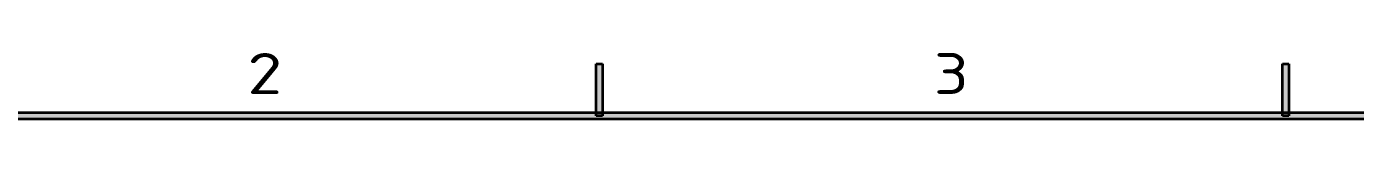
# Model space of a CAD drawing. Extents: x 23 to 417, y 3 to 294.
# Drawn here: x 78.3 to 175.1, y 286.8 to 291.6 of the extents above; entities that cross this region are included whole.
import ezdxf
from ezdxf.enums import TextEntityAlignment as Align

# ---------------------------------------------------------------- set-up
doc = ezdxf.new("R2010")
doc.units = 0
doc.layers.add('3', color=7, linetype='Continuous', lineweight=13)
doc.styles.get("Standard").update_dxf_attribs({"font": 'isocp.shx'})

# ---------------------------------------------------------------- blocks, each defined once
blk = doc.blocks.new('BLOCK3277')
at = {"layer": '3', "color": 7, "lineweight": 13}
blk.add_text('2', height=3, dxfattribs=at).set_placement((94.365, 288.592), (96.904, 288.592), align=Align.FIT)
blk = doc.blocks.new('BLOCK3279')
at = {"layer": '3', "color": 7, "lineweight": 13}
blk.add_text('3', height=3, dxfattribs=at).set_placement((144.365, 288.592), (146.904, 288.592), align=Align.FIT)
blk = doc.blocks.new('BLOCK3361')
at = {"layer": '3', "color": 7, "lineweight": 5}
blk.add_solid([(410.237, 287.237), (409.763, 286.763), (30, 287.237), (30, 286.763)], dxfattribs=at)
blk = doc.blocks.new('BLOCK3376')
at = {"layer": '3', "color": 7, "lineweight": 5}
blk.add_solid([(169.762, 290.8), (170.238, 290.8), (169.762, 287), (170.238, 287)], dxfattribs=at)
blk = doc.blocks.new('BLOCK3377')
at = {"layer": '3', "color": 3, "lineweight": 5}
blk.add_solid([(119.762, 290.8), (120.238, 290.8), (119.762, 287), (120.238, 287)], dxfattribs=at)

msp = doc.modelspace()

# ---------------------------------------------------------------- linework, layer by layer
at = {"layer": '3', "color": 7, "lineweight": 35, "ltscale": 0.095}
for p, q in [((119.7625, 287), (119.7625, 290.8)), ((120.2375, 290.8), (120.2375, 287)), ((169.7625, 287), (169.7625, 290.8)), ((170.2375, 290.8), (170.2375, 287))]:
    msp.add_line(p, q, dxfattribs=at)
at = {"layer": '3', "color": 7, "lineweight": 35, "ltscale": 0.011875}
for p, q in [((119.7625, 290.8), (120.2375, 290.8)), ((169.7625, 290.8), (170.2375, 290.8)), ((120.2375, 287), (119.7625, 287)), ((170.2375, 287), (169.7625, 287))]:
    msp.add_line(p, q, dxfattribs=at)
at = {"layer": '3', "color": 7, "lineweight": 35}
for p, q in [((30, 287.2375), (410.2375, 287.2375)), ((409.7625, 286.7625), (30, 286.7625))]:
    msp.add_line(p, q, dxfattribs=at)

# ---------------------------------------------------------------- block references
at = {"layer": '3', "lineweight": 0}
for name in ['BLOCK3277', 'BLOCK3279', 'BLOCK3377', 'BLOCK3376', 'BLOCK3361']:
    msp.add_blockref(name, (0, 0), dxfattribs=at)

doc.saveas('drawing.dxf')
